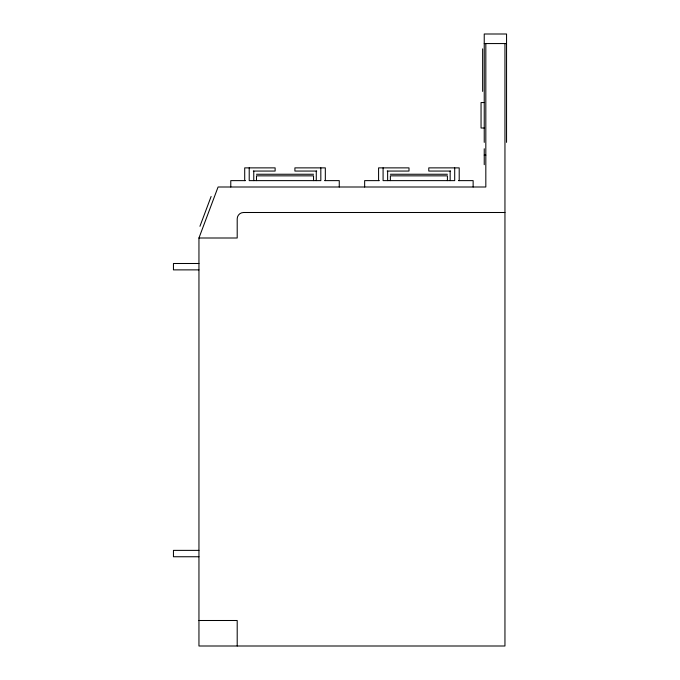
<?xml version="1.0" encoding="UTF-8"?>
<svg xmlns="http://www.w3.org/2000/svg" width="680" height="680" viewBox="0 0 680 680"><rect width="100%" height="100%" fill="white"/><g stroke="black" fill="none" stroke-linecap="round" stroke-linejoin="round"><path stroke-width="1.02" d="M199.937 226.304L211.123 196.46M504.951 43.562L504.951 646L198.951 646L198.951 238L218.076 187L485.826 187L485.826 43.562M484.237 43.562L506.549 43.562M484.237 102.544L481.049 102.544L481.049 128.019L484.237 128.019M484.237 155.125L485.826 155.125M253.317 171.062L275.128 171.062L275.128 167.875L244.706 167.875L244.706 180.625M316.71 171.062L294.899 171.062L294.899 167.875L325.329 167.875L325.329 180.625M387.192 171.062L409.003 171.062L409.003 167.875L378.582 167.875L378.582 180.625M450.585 171.062L428.774 171.062L428.774 167.875L459.204 167.875L459.204 180.625M256.496 174.25L313.539 174.25M390.371 174.25L447.414 174.25M245.488 180.625L230.775 180.625L230.775 187M324.538 180.625L339.26 180.625L339.26 187M379.363 180.625L364.65 180.625L364.65 187M458.413 180.625L473.135 180.625L473.135 187M504.951 212.5L243.576 212.5A6.375 6.375 0 0 0 237.201 218.875L237.201 238L198.951 238M198.951 263.5L173.451 263.5L173.451 269.875L198.951 269.875M198.951 550.375L173.451 550.375L173.451 556.75L198.951 556.75M198.951 620.5L237.201 620.5L237.201 646M506.549 142.375L506.549 34L484.237 34L484.237 142.375M484.237 148.75L484.237 164.688M482.638 48.849L482.638 91.4M454.699 167.875L454.699 180.625L383.087 180.625L383.087 167.875M450.151 171.062L450.151 180.625M447.414 180.625L447.414 175.848L390.371 175.848L390.371 180.625M387.634 171.062L387.634 180.625M320.824 167.875L320.824 180.625L249.212 180.625L249.212 167.875M316.276 171.062L316.276 180.625M313.539 180.625L313.539 175.848L256.496 175.848L256.496 180.625M253.759 171.062L253.759 180.625"/></g></svg>
